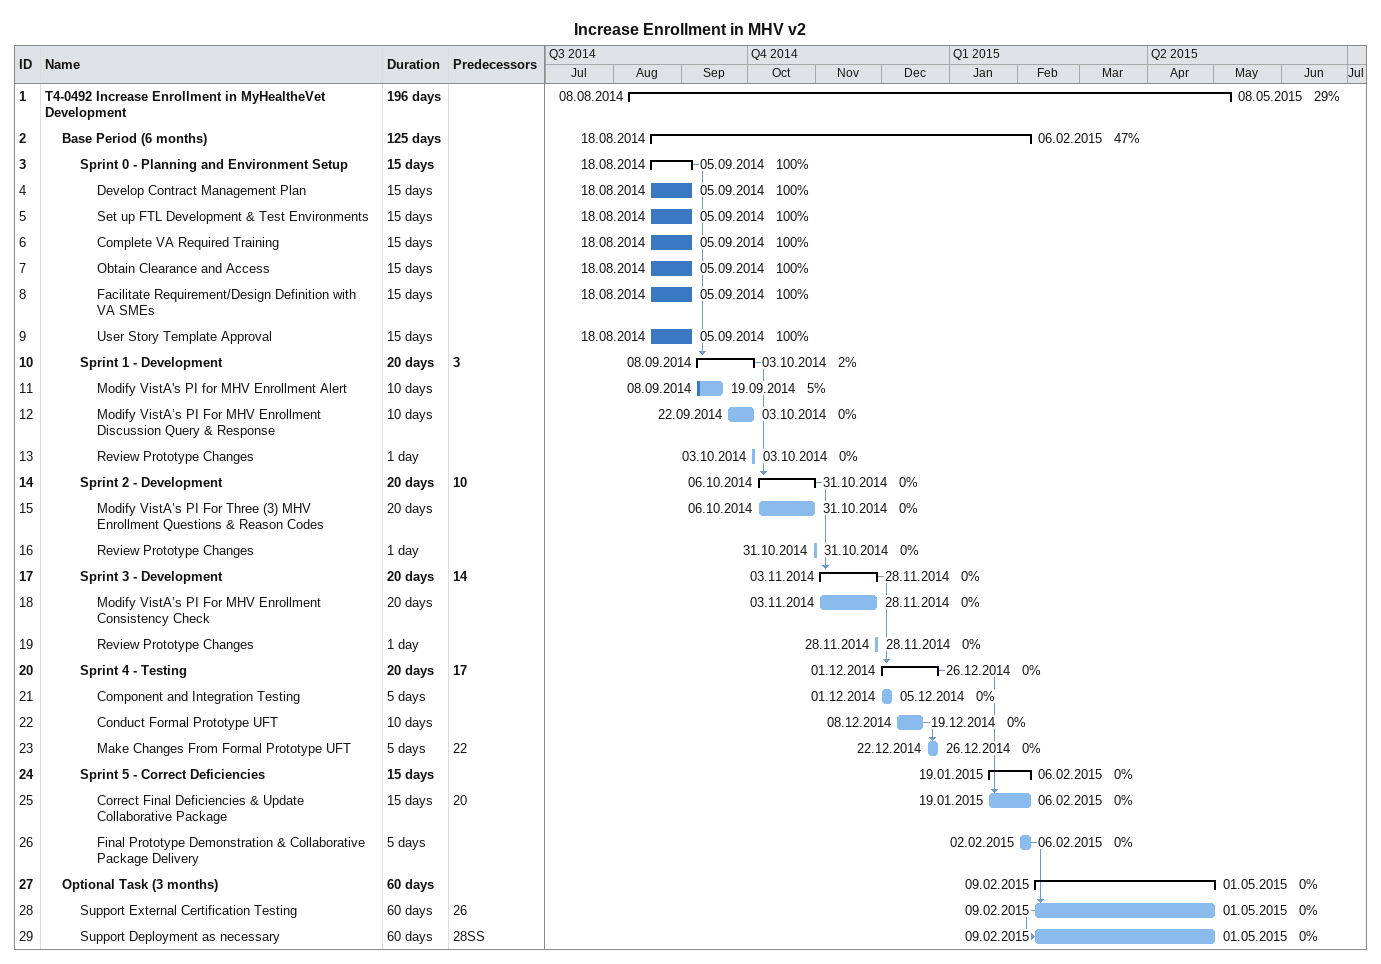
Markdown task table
Increase Enrollment in MHV v2

| ID | Level | Task | Duration | Start | Finish | Predecessors | % complete |
|---|---|---|---|---|---|---|---|
| 1 | 1 | **T4-0492 Increase Enrollment in MyHealtheVet Development** | 196d | 2014-08-08 | 2015-05-08 |  | 29 |
| 2 | 2 | **Base Period (6 months)** | 125d | 2014-08-18 | 2015-02-06 |  | 47 |
| 3 | 3 | **Sprint 0 - Planning and Environment Setup** | 15d | 2014-08-18 | 2014-09-05 |  | 100 |
| 4 | 4 | Develop Contract Management Plan | 15d | 2014-08-18 | 2014-09-05 |  | 100 |
| 5 | 4 | Set up FTL Development & Test Environments | 15d | 2014-08-18 | 2014-09-05 |  | 100 |
| 6 | 4 | Complete VA Required Training | 15d | 2014-08-18 | 2014-09-05 |  | 100 |
| 7 | 4 | Obtain Clearance and Access | 15d | 2014-08-18 | 2014-09-05 |  | 100 |
| 8 | 4 | Facilitate Requirement/Design Definition with VA SMEs | 15d | 2014-08-18 | 2014-09-05 |  | 100 |
| 9 | 4 | User Story Template Approval | 15d | 2014-08-18 | 2014-09-05 |  | 100 |
| 10 | 3 | **Sprint 1 - Development** | 20d | 2014-09-08 | 2014-10-03 | 3 | 2 |
| 11 | 4 | Modify VistA's PI for MHV Enrollment Alert | 10d | 2014-09-08 | 2014-09-19 |  | 5 |
| 12 | 4 | Modify VistA’s PI For MHV Enrollment Discussion Query & Response | 10d | 2014-09-22 | 2014-10-03 |  | 0 |
| 13 | 4 | Review Prototype Changes | 1d | 2014-10-03 | 2014-10-03 |  | 0 |
| 14 | 3 | **Sprint 2 - Development** | 20d | 2014-10-06 | 2014-10-31 | 10 | 0 |
| 15 | 4 | Modify VistA’s PI For Three (3) MHV Enrollment Questions & Reason Codes | 20d | 2014-10-06 | 2014-10-31 |  | 0 |
| 16 | 4 | Review Prototype Changes | 1d | 2014-10-31 | 2014-10-31 |  | 0 |
| 17 | 3 | **Sprint 3 - Development** | 20d | 2014-11-03 | 2014-11-28 | 14 | 0 |
| 18 | 4 | Modify VistA’s PI For MHV Enrollment Consistency Check | 20d | 2014-11-03 | 2014-11-28 |  | 0 |
| 19 | 4 | Review Prototype Changes | 1d | 2014-11-28 | 2014-11-28 |  | 0 |
| 20 | 3 | **Sprint 4 - Testing** | 20d | 2014-12-01 | 2014-12-26 | 17 | 0 |
| 21 | 4 | Component and Integration Testing | 5d | 2014-12-01 | 2014-12-05 |  | 0 |
| 22 | 4 | Conduct Formal Prototype UFT | 10d | 2014-12-08 | 2014-12-19 |  | 0 |
| 23 | 4 | Make Changes From Formal Prototype UFT | 5d | 2014-12-22 | 2014-12-26 | 22 | 0 |
| 24 | 3 | **Sprint 5 - Correct Deficiencies** | 15d | 2015-01-19 | 2015-02-06 |  | 0 |
| 25 | 4 | Correct Final Deficiencies & Update Collaborative Package | 15d | 2015-01-19 | 2015-02-06 | 20 | 0 |
| 26 | 4 | Final Prototype Demonstration & Collaborative Package Delivery | 5d | 2015-02-02 | 2015-02-06 |  | 0 |
| 27 | 2 | **Optional Task (3 months)** | 60d | 2015-02-09 | 2015-05-01 |  | 0 |
| 28 | 3 | Support External Certification Testing | 60d | 2015-02-09 | 2015-05-01 | 26 | 0 |
| 29 | 3 | Support Deployment as necessary | 60d | 2015-02-09 | 2015-05-01 | 28SS | 0 |
